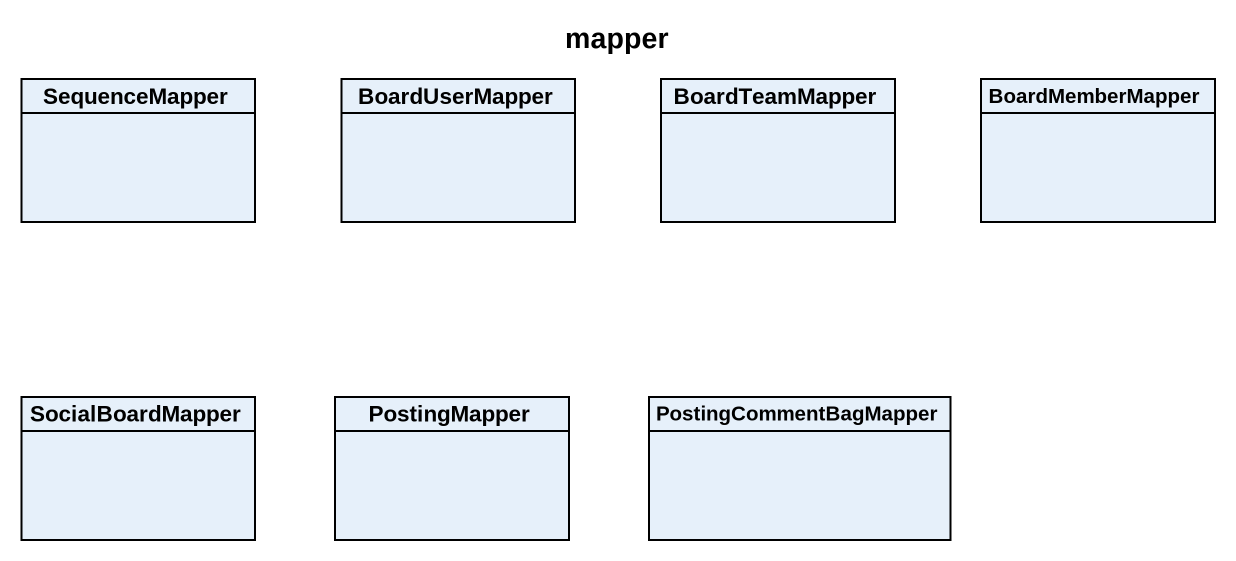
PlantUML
@startuml
title mapper
hide circle
hide empty members
class SequenceMapper
class BoardUserMapper
class BoardTeamMapper
class BoardMemberMapper
class SocialBoardMapper
class PostingMapper
class PostingCommentBagMapper
@enduml
